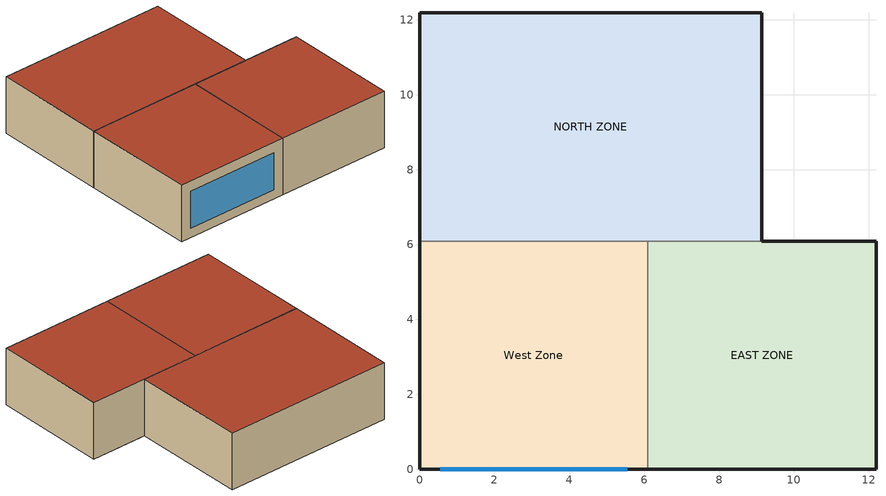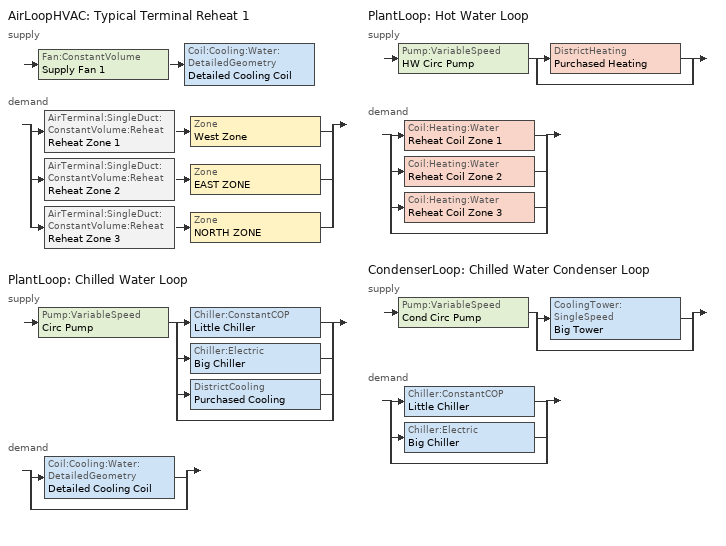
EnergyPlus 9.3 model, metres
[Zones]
West Zone
 floor adiabatic (FLOOR SLAB 8 IN): 0,0 0,6.1 6.1,6.1 6.1,0 z0
 wall outside (EXTWALL80): 0,6.1 0,0 6.1,0 z0:3.05
 wall to NORTH ZONE (PARTITION06): 6.1,6.1 0,6.1 z0:3.05
 wall to EAST ZONE (PARTITION06): 6.1,0 6.1,6.1 z0:3.05
 window (WIN-CON-LIGHT): 0.55,0 5.55,0 z0.5:2.5
 roof outside (ROOF34): 0,6.1 0,0 6.1,0 6.1,6.1 z3.05
EAST ZONE
 floor adiabatic (FLOOR SLAB 8 IN): 6.1,0 6.1,6.1 12.19,6.1 12.19,0 z0
 wall outside (EXTWALL80): 6.1,0 12.19,0 12.19,6.1 9.14,6.1 z0:3.05
 wall to NORTH ZONE (PARTITION06): 9.14,6.1 6.1,6.1 z0:3.05
 roof outside (ROOF34): 6.1,6.1 6.1,0 12.19,0 12.19,6.1 z3.05
NORTH ZONE
 floor adiabatic (FLOOR SLAB 8 IN): 0,6.1 0,12.19 9.14,12.19 9.14,6.1 z0
 wall outside (EXTWALL80): 9.14,6.1 9.14,12.19 0,12.19 0,6.1 z0:3.05
 roof outside (ROOF34): 0,12.19 0,6.1 9.14,6.1 9.14,12.19 z3.05
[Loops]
AirLoopHVAC 'Typical Terminal Reheat 1'
 supply: Fan:ConstantVolume 'Supply Fan 1' > Coil:Cooling:Water:DetailedGeometry 'Detailed Cooling Coil'
 demand: split
  | AirTerminal:SingleDuct:ConstantVolume:Reheat 'Reheat Zone 1' > Zone 'West Zone'
  | AirTerminal:SingleDuct:ConstantVolume:Reheat 'Reheat Zone 2' > Zone 'EAST ZONE'
  | AirTerminal:SingleDuct:ConstantVolume:Reheat 'Reheat Zone 3' > Zone 'NORTH ZONE'
PlantLoop 'Chilled Water Loop'
 supply: Pump:VariableSpeed 'Circ Pump' > split
  | Chiller:ConstantCOP 'Little Chiller'
  | Chiller:Electric 'Big Chiller'
  | DistrictCooling 'Purchased Cooling'
  | bypass
 demand: split
  | Coil:Cooling:Water:DetailedGeometry 'Detailed Cooling Coil'
  | bypass
PlantLoop 'Hot Water Loop'
 supply: Pump:VariableSpeed 'HW Circ Pump' > split
  | DistrictHeating 'Purchased Heating'
  | bypass
 demand: split
  | Coil:Heating:Water 'Reheat Coil Zone 1'
  | Coil:Heating:Water 'Reheat Coil Zone 2'
  | Coil:Heating:Water 'Reheat Coil Zone 3'
  | bypass
CondenserLoop 'Chilled Water Condenser Loop'
 supply: Pump:VariableSpeed 'Cond Circ Pump' > split
  | CoolingTower:SingleSpeed 'Big Tower'
  | bypass
 demand: split
  | Chiller:ConstantCOP 'Little Chiller'
  | Chiller:Electric 'Big Chiller'
  | bypass
[Building]
NONE: North axis=0; Terrain=Suburbs; Loads convergence tolerance value=0.04; Temperature convergence tolerance value=0.4; Solar distribution=FullInteriorAndExterior; Maximum number of warmup days=25; Minimum number of warmup days=6
[Site:Location]
CHICAGO_IL_USA TMY2-94846: Latitude=42; Longitude=-87.88; Time zone=-6; Elevation=190
[SizingPeriod:DesignDay] Day of month=21; Humidity condition type=Wetbulb; Barometric pressure=99063; Rain indicator=No; Snow indicator=No; Daylight saving time indicator=No; Solar model indicator=ASHRAEClearSky
Name | Month | Day type | Maximum dry bulb temperature | Daily dry bulb temperature range | Wetbulb or dewpoint at maximum dry bulb | Wind speed | Wind direction | Sky clearness
CHICAGO_IL_USA Annual Heating 99% Design Conditions DB | 1 | WinterDesignDay | -17.3 | 0 | -17.3 | 4.9 | 270 | 0
CHICAGO_IL_USA Annual Cooling 1% Design Conditions DB/MCWB | 7 | SummerDesignDay | 31.5 | 10.7 | 23 | 5.3 | 230 | 1
[Site:GroundTemperature:BuildingSurface]
20.03, 20.03, 20.13, 20.3, 20.43, 20.52, 20.62, 20.77, 20.78, 20.55, 20.44, 20.2
[Material] Thermal absorptance=0.9
Name | Roughness | Thickness | Conductivity | Density | Specific heat | Solar absorptance | Visible absorptance
A1 - 1 IN STUCCO | Smooth | 0.0253898 | 0.691831 | 1858.142 | 836.8 | 0.92 | 0.92
C4 - 4 IN COMMON BRICK | Rough | 0.101498 | 0.726422 | 1922.216 | 836.8 | 0.76 | 0.76
E1 - 3 / 4 IN PLASTER OR GYP BOARD | Smooth | 0.01905 | 0.726422 | 1601.846 | 836.8 | 0.92 | 0.92
C6 - 8 IN CLAY TILE | Smooth | 0.203302 | 0.570761 | 1121.292 | 836.8 | 0.82 | 0.82
C10 - 8 IN HW CONCRETE | MediumRough | 0.203302 | 1.729577 | 2242.585 | 836.8 | 0.65 | 0.65
E2 - 1 / 2 IN SLAG OR STONE | Rough | 0.0127102 | 1.435549 | 881.0155 | 1673.6 | 0.55 | 0.55
E3 - 3 / 8 IN FELT AND MEMBRANE | Rough | 0.00954024 | 0.190253 | 1121.292 | 1673.6 | 0.75 | 0.75
B5 - 1 IN DENSE INSULATION | VeryRough | 0.0253898 | 0.0432394 | 91.30524 | 836.8 | 0.5 | 0.5
C12 - 2 IN HW CONCRETE | MediumRough | 0.0509016 | 1.729577 | 2242.585 | 836.8 | 0.65 | 0.65
[WindowMaterial:Glazing]
WIN-LAY-GLASS-LIGHT: Optical data type=SpectralAverage; Thickness=0.003; Solar transmittance at normal incidence=0.9; Front side solar reflectance at normal incidence=0.031; Back side solar reflectance at normal incidence=0.031; Visible transmittance at normal incidence=0.9; Front side visible reflectance at normal incidence=0.05; Back side visible reflectance at normal incidence=0.05; Infrared transmittance at normal incidence=0; Front side infrared hemispherical emissivity=0.84; Back side infrared hemispherical emissivity=0.84; Conductivity=0.9
[Construction]
EXTWALL80: A1 - 1 IN STUCCO, C4 - 4 IN COMMON BRICK, E1 - 3 / 4 IN PLASTER OR GYP BOARD
PARTITION06: E1 - 3 / 4 IN PLASTER OR GYP BOARD, C6 - 8 IN CLAY TILE, E1 - 3 / 4 IN PLASTER OR GYP BOARD
FLOOR SLAB 8 IN: C10 - 8 IN HW CONCRETE
ROOF34: E2 - 1 / 2 IN SLAG OR STONE, E3 - 3 / 8 IN FELT AND MEMBRANE, B5 - 1 IN DENSE INSULATION, C12 - 2 IN HW CONCRETE
WIN-CON-LIGHT: WIN-LAY-GLASS-LIGHT
[Zone] Type=1; Multiplier=1; Ceiling height=autocalculate; Volume=autocalculate
West Zone; EAST ZONE; NORTH ZONE
[People] Number of people schedule=BLDG Sch   1; Number of people calculation method=people; Fraction radiant=0.3; Activity level schedule=Activity Sch; Carbon dioxide generation rate=3.82e-08; Mean radiant temperature calculation type=zoneaveraged; Work efficiency schedule=Work Eff Sch; Clothing insulation calculation method=ClothingInsulationSchedule; Clothing insulation schedule=Clothing Sch; Air velocity schedule=Air Velo Sch; Thermal comfort model 1 type=FANGER
Name | Zone or zonelist | Number of people
West Zone | West Zone | 3
EAST ZONE | EAST ZONE | 3
NORTH ZONE | NORTH ZONE | 4
[Lights] Schedule=BLDG Sch   3; Design level calculation method=LightingLevel; Return air fraction=0; Fraction radiant=0.2; Fraction visible=0.2; Fraction replaceable=0; End use subcategory=GeneralLights
Name | Zone or zonelist | Lighting level
EAST ZONE Lights 1 | EAST ZONE | 1464.375
NORTH ZONE Lights 1 | NORTH ZONE | 878.6252
[ElectricEquipment] Schedule=BLDG Sch   2; Design level calculation method=EquipmentLevel; Fraction latent=0; Fraction radiant=0.3; Fraction lost=0
Name | Zone or zonelist | Design level
West Zone ElecEq 1 | West Zone | 2928.751
EAST ZONE ElecEq 1 | EAST ZONE | 1464.375
NORTH ZONE ElecEq 1 | NORTH ZONE | 2928.751
[PlantLoop] Fluid type=Water; Minimum loop flow rate=0; Plant loop volume=autocalculate; Load distribution scheme=Optimal
Name | Plant equipment operation scheme | Maximum loop temperature | Minimum loop temperature | Maximum loop flow rate
Chilled Water Loop | CW Loop Operation | 98 | 1 | 0.0011
Hot Water Loop | Hot Loop Operation | 100 | 10 | 0.0043
[CondenserLoop]
Chilled Water Condenser Loop: Fluid type=Water; Condenser equipment operation scheme=Tower Loop Operation; Maximum loop temperature=80; Minimum loop temperature=10; Maximum loop flow rate=0.0011; Minimum loop flow rate=0; Condenser loop volume=autocalculate; Load distribution scheme=SequentialLoad
[SetpointManager:FollowOutdoorAirTemperature]
MyCondenserControl: Control variable=Temperature; Reference temperature type=OutdoorAirWetBulb; Offset temperature difference=0; Maximum setpoint temperature=80; Minimum setpoint temperature=10; Setpoint node or nodelist=Condenser Supply Outlet Node
[PlantEquipmentOperationSchemes]
Name | Control scheme 1 | Control scheme 1 schedule | Control scheme 2 | Control scheme 2 schedule
CW Loop Operation | Peak Operation | On Peak | Off Peak Operation | Off Peak
Hot Loop Operation | Purchased Only | ON
[CondenserEquipmentOperationSchemes]
Tower Loop Operation: Control scheme 1=Year Round Tower Operation; Control scheme 1 schedule=ON
[PlantEquipmentOperation:CoolingLoad] Load range 1 lower limit=0
Name | Load range 1 upper limit | Range 1 equipment list | Load range 2 lower limit | Load range 2 upper limit | Range 2 equipment list | Load range 3 lower limit | Load range 3 upper limit | Range 3 equipment list
Peak Operation | 70000 | Chiller Plant | 70000 | 245000 | Chiller Plant and Purchased | 245000 | 500000 | Purchased Only
Off Peak Operation | 900000 | All Chillers
Year Round Tower Operation | 90000000 | All Towers
[PlantEquipmentOperation:HeatingLoad]
Purchased Only: Load range 1 lower limit=0; Load range 1 upper limit=1000000; Range 1 equipment list=heating plant
[PlantEquipmentList]
Chiller Plant: Chiller:ConstantCOP, Little Chiller
Chiller Plant and Purchased: Chiller:Electric, Big Chiller, DistrictCooling, Purchased Cooling
Purchased Only: DistrictCooling, Purchased Cooling
All Chillers: Chiller:Electric, Big Chiller, Chiller:ConstantCOP, Little Chiller
heating plant: DistrictHeating, Purchased Heating
[CondenserEquipmentList]
All Towers: CoolingTower:SingleSpeed, Big Tower
[AirLoopHVAC]
Typical Terminal Reheat 1: Design supply air flow rate=1.3
[AvailabilityManager:Scheduled]
Reheat System 1 Avail: Schedule=FanAndCoilAvailSched
[SetpointManager:Scheduled] Control variable=Temperature
Name | Schedule | Setpoint node or nodelist
Chilled Water Loop Setpoint Manager | CW Loop Temp Schedule | Chilled Water Loop Setpoint Node List
Hot Water Loop Setpoint Manager | HW Loop Temp Schedule | Hot Water Loop Setpoint Node List
Supply Air Temp Manager | Seasonal Reset Supply Air Temp Sch | Supply Air Temp Nodes
Big Chiller Setpoint Manager | CW Loop Temp Schedule | Big Chiller Outlet Node
Little Chiller Setpoint Manager | CW Loop Temp Schedule | Little Chiller Outlet Node
[Controller:WaterCoil]
Main Cooling Coil Controller: Control variable=Temperature; Action=Reverse; Actuator variable=FLOW; Controller convergence tolerance=0.1; Maximum actuated flow=0.0011; Minimum actuated flow=0
[Zone equipment]
West Zone: Reheat Zone 1
EAST ZONE: Reheat Zone 2
NORTH ZONE: Reheat Zone 3
[AirTerminal:SingleDuct:ConstantVolume:Reheat] Availability schedule=FanAndCoilAvailSched; Minimum hot water or steam flow rate=0; Convergence tolerance=0.001
Name | Maximum air flow rate | Reheat coil | Maximum hot water or steam flow rate
Reheat Zone 1 | 0.47 | Reheat Coil Zone 1 | 0.0013
Reheat Zone 2 | 0.36 | Reheat Coil Zone 2 | 0.0012
Reheat Zone 3 | 0.47 | Reheat Coil Zone 3 | 0.0013
[ZoneControl:Thermostat] Control type schedule=Zone Control Type Sched; Control 1=Heating Setpoint with SB; Control 2=Cooling Setpoint with SB
Name | Zone or zonelist
Zone 1 Thermostat | West Zone
Zone 2 Thermostat | EAST ZONE
Zone 3 Thermostat | NORTH ZONE
[ThermostatSetpoint:SingleHeating]
Heating Setpoint with SB: Setpoint temperature schedule=Heating Setpoints
[ThermostatSetpoint:SingleCooling]
Cooling Setpoint with SB: Setpoint temperature schedule=Cooling Setpoints
[Chiller:Electric]
Big Chiller: Condenser type=WaterCooled; Nominal capacity=45000; Nominal cop=2.75; Minimum part load ratio=0.15; Maximum part load ratio=1; Optimum part load ratio=0.65; Design condenser inlet temperature=29.44; Temperature rise coefficient=2.682759; Design chilled water outlet temperature=6.667; Design chilled water flow rate=0.0011; Design condenser fluid flow rate=0.0005; Chilled water outlet temperature lower limit=5; Chiller flow mode=LeavingSetpointModulated; Coefficient 1 of capacity ratio curve=0.944836; Coefficient 1 of power ratio curve=1.907846; Coefficient 1 of full load ratio curve=0.03303; Coefficient 2 of capacity ratio curve=-0.0570088; Coefficient 2 of power ratio curve=-1.20499; Coefficient 2 of full load ratio curve=0.6852; Coefficient 3 of capacity ratio curve=-0.00185486; Coefficient 3 of power ratio curve=0.263462; Coefficient 3 of full load ratio curve=0.2818
[Chiller:ConstantCOP]
Little Chiller: Nominal capacity=25000; Nominal cop=2.5; Design chilled water flow rate=0.0011; Design condenser water flow rate=0.0011; Condenser type=WaterCooled; Chiller flow mode=LeavingSetpointModulated
[DistrictCooling]
Purchased Cooling: Nominal capacity=680000
[DistrictHeating]
Purchased Heating: Nominal capacity=1000000
[CoolingTower:SingleSpeed]
Big Tower: Design water flow rate=0.0011; Design air flow rate=16; Design fan power=1000; Design u factor times area value=1750; Free convection regime air flow rate=0; Free convection regime u factor times area value=0; Performance input method=UFactorTimesAreaAndDesignWaterFlowRate
[Pump:VariableSpeed] Design pump head=300000; Motor efficiency=0.87; Fraction of motor inefficiencies to fluid stream=0; Design minimum flow rate=0; Pump control type=INTERMITTENT; Coefficient 1 of the part load performance curve=0; Coefficient 2 of the part load performance curve=1; Coefficient 3 of the part load performance curve=0; Coefficient 4 of the part load performance curve=0
Name | Design maximum flow rate | Design power consumption
Circ Pump; Cond Circ Pump | 0.0011 | 500
HW Circ Pump | 0.0043 | 2000
[Coil:Heating:Water] Availability schedule=FanAndCoilAvailSched; U factor times area value=400; Performance input method=UFactorTimesAreaAndDesignWaterFlowRate; Rated capacity=autosize; Rated inlet water temperature=82.2; Rated inlet air temperature=16.6; Rated outlet water temperature=71.1; Rated outlet air temperature=32.2
Name | Maximum water flow rate
Reheat Coil Zone 1 | 0.0013
Reheat Coil Zone 2 | 0.0012
Reheat Coil Zone 3 | 0.0018
[Coil:Cooling:Water:DetailedGeometry]
Detailed Cooling Coil: Availability schedule=CoolingCoilAvailSched; Maximum water flow rate=0.0011; Tube outside surface area=6.23816; Total tube inside area=6.20007; Fin surface area=101.716; Minimum airflow area=0.810606; Coil depth=0.165098; Fin diameter=0.435072; Fin thickness=0.00149998; Tube inside diameter=0.01445; Tube outside diameter=0.0158798; Tube thermal conductivity=385.765; Fin thermal conductivity=203.883; Fin spacing=0.00181429; Tube depth spacing=0.0258998; Number of tube rows=6; Number of tubes per row=16
[Fan:ConstantVolume]
Supply Fan 1: Availability schedule=FanAndCoilAvailSched; Fan total efficiency=0.7; Pressure rise=600; Maximum flow rate=1.3; Motor efficiency=0.9; Motor in airstream fraction=1
[ElectricLoadCenter:Distribution]
Electric Load Center: Generator list=Backup Generators; Generator operation scheme type=DemandLimit; Generator demand limit scheme purchased electric demand limit=10000; Electrical buss type=AlternatingCurrent
[ElectricLoadCenter:Generators]
Backup Generators: Generator name 1=Cat Diesel; Generator object type 1=Generator:InternalCombustionEngine; Generator rated electric power output 1=50000; Generator availability schedule name 1=ON PEAK GENERATOR SCHEDULE; Generator name 2=Solar Turbine; Generator object type 2=Generator:CombustionTurbine; Generator rated electric power output 2=30000; Generator availability schedule name 2=OFF PEAK GENERATOR SCHEDULE; Generator name 3=Capstone C65; Generator object type 3=GENERATOR:MICROTURBINE; Generator rated electric power output 3=65000; Generator availability schedule name 3=MID PEAK GENERATOR SCHEDULE; Generator rated thermal to electrical power ratio 3=None
[Generator:InternalCombustionEngine]
Cat Diesel: Rated power output=50000; Minimum part load ratio=0.15; Maximum part load ratio=1; Optimum part load ratio=0.65; Shaft power curve=BG Shaft Power Curve; Jacket heat recovery curve=BG Recovery Jacket Heat Curve; Lube heat recovery curve=BG Recovery Lube Heat Curve; Total exhaust energy curve=BG Total Exhaust Energy Curve; Exhaust temperature curve=BG Exhaust Temperature Curve; Maximum exhaust flow per unit of power output=6.3e-07; Design minimum exhaust temperature=150; Fuel higher heating value=45500; Design heat recovery water flow rate=0; Fuel type=Diesel; Coefficient 1 of u factor times area curve=0.00952329; Coefficient 2 of u factor times area curve=0.9
[Generator:CombustionTurbine]
Solar Turbine: Rated power output=30000; Minimum part load ratio=0.15; Maximum part load ratio=1; Optimum part load ratio=0.65; Part load based fuel input curve=BG PL Based Fuel Input Curve; Temperature based fuel input curve=BG Temp Based Fuel Input Curve; Exhaust flow curve=BG Exhaust Flow Curve; Part load based exhaust temperature curve=BG PL Based Exhaust Temp Curve; Temperature based exhaust temperature curve=BG Temp Based Exhaust Temp Curve; Heat recovery lube energy curve=BG Tur Recovery Lube Heat Curve; Maximum exhaust flow per unit of power output=5.04e-06; Design minimum exhaust temperature=150; Design air inlet temperature=25; Fuel higher heating value=43500; Design heat recovery water flow rate=0; Fuel type=NaturalGas; Coefficient 1 of u factor times area curve=0.0190704; Coefficient 2 of u factor times area curve=0.9
[Generator:MicroTurbine]
Capstone C65: Reference electrical power output=65000; Minimum full load electrical power output=29900; Maximum full load electrical power output=65000; Reference electrical efficiency using lower heating value=0.29; Reference combustion air inlet temperature=15; Reference combustion air inlet humidity ratio=0.00638; Reference elevation=0; Electrical power function of temperature and elevation curve=Capstone C65 Power_vs_Temp_Elev; Electrical efficiency function of temperature curve=Capstone C65 Efficiency_vs_Temp; Electrical efficiency function of part load ratio curve=Capstone C65 Efficiency_vs_PLR; Fuel type=NaturalGas; Fuel higher heating value=50000; Fuel lower heating value=45450; Standby power=300; Ancillary power=4500
[Schedule:Compact]
ACTIVITY SCH: Through: 12/31, For: AllDays, Until: 24:00, 131.8
WORK EFF SCH: Through: 12/31, For: AllDays, Until: 24:00, 0
CLOTHING SCH; ON: Through: 12/31, For: AllDays, Until: 24:00, 1
AIR VELO SCH: Through: 12/31, For: AllDays, Until: 24:00, 0.14
BLDG SCH   1: Through: 12/31, For: Weekdays, Until: 6:00, 0, Until: 7:00, 0.1, Until: 8:00, 0.5, Until: 12:00, 1, Until: 13:00, 0.5, Until: 16:00, 1, Until: 17:00, 0.5, Until: 18:00, 0.1, Until: 24:00, 0, For: Weekends Holiday, Until: 24:00, 0, For: SummerDesignDay, Until: 6:00, 0, Until: 7:00, 0.1, Until: 8:00, 0.5, Until: 12:00, 1, Until: 13:00, 0.5, Until: 16:00, 1, Until: 17:00, 0.5, Until: 18:00, 0.1, Until: 24:00, 0, For: WinterDesignDay CustomDay1 CustomDay2, Until: 24:00, 0
BLDG SCH   2: Through: 12/31, For: Weekdays, Until: 8:00, 0, Until: 18:00, 1, Until: 24:00, 0, For: Weekends Holiday, Until: 24:00, 0, For: SummerDesignDay, Until: 8:00, 0, Until: 18:00, 1, Until: 24:00, 0, For: WinterDesignDay CustomDay1 CustomDay2, Until: 24:00, 0
BLDG SCH   3: Through: 12/31, For: Weekdays, Until: 6:00, 0.05, Until: 7:00, 0.2, Until: 17:00, 1, Until: 18:00, 0.5, Until: 24:00, 0.05, For: Weekends Holiday, Until: 24:00, 0.05, For: SummerDesignDay, Until: 6:00, 0.05, Until: 7:00, 0.2, Until: 17:00, 1, Until: 18:00, 0.5, Until: 24:00, 0.05, For: WinterDesignDay CustomDay1 CustomDay2, Until: 24:00, 0.05
ON PEAK: Through: 12/31, For: AllDays, Until: 9:00, 0, Until: 18:00, 1, Until: 24:00, 0
OFF PEAK; OFF PEAK GENERATOR SCHEDULE: Through: 12/31, For: AllDays, Until: 9:00, 1, Until: 18:00, 0, Until: 24:00, 1
SEASONAL RESET SUPPLY AIR TEMP SCH: Through: 3/31, For: AllDays, Until: 24:00, 16, Through: 9/30, For: AllDays, Until: 24:00, 13, Through: 12/31, For: AllDays, Until: 24:00, 16
CW LOOP TEMP SCHEDULE: Through: 12/31, For: AllDays, Until: 24:00, 6.67
HW LOOP TEMP SCHEDULE: Through: 12/31, For: AllDays, Until: 24:00, 60
FANANDCOILAVAILSCHED: Through: 3/31, For: AllDays, Until: 24:00, 1, Through: 9/30, For: Weekdays, Until: 7:00, 0, Until: 17:00, 1, Until: 24:00, 0, For: Weekends Holiday, Until: 24:00, 0, For: SummerDesignDay WinterDesignDay, Until: 7:00, 0, Until: 17:00, 1, Until: 24:00, 0, For: CustomDay1 CustomDay2, Until: 24:00, 0, Through: 12/31, For: AllDays, Until: 24:00, 1
COOLINGCOILAVAILSCHED: Through: 3/31, For: AllDays, Until: 24:00, 0, Through: 9/30, For: Weekdays, Until: 7:00, 0, Until: 17:00, 1, Until: 24:00, 0, For: Weekends Holiday, Until: 24:00, 0, For: SummerDesignDay WinterDesignDay, Until: 7:00, 0, Until: 17:00, 1, Until: 24:00, 0, For: CustomDay1 CustomDay2, Until: 24:00, 0, Through: 12/31, For: AllDays, Until: 24:00, 0
HEATING SETPOINTS: Through: 12/31, For: AllDays, Until: 7:00, 15, Until: 17:00, 20, Until: 24:00, 15
COOLING SETPOINTS: Through: 12/31, For: AllDays, Until: 7:00, 30, Until: 17:00, 24, Until: 24:00, 30
ZONE CONTROL TYPE SCHED: Through: 3/31, For: AllDays, Until: 24:00, 1, Through: 9/30, For: AllDays, Until: 24:00, 2, Through: 12/31, For: AllDays, Until: 24:00, 1
ON PEAK GENERATOR SCHEDULE: Through: 12/31, For: AllDays, Until: 14:00, 0, Until: 18:00, 1, Until: 24:00, 0
MID PEAK GENERATOR SCHEDULE: Through: 12/31, For: AllDays, Until: 9:00, 0, Until: 14:00, 1, Until: 24:00, 0
[Curve:Biquadratic]
Capstone C65 Power_vs_Temp_Elev: Minimum value of x=-17.8; Maximum value of x=50; Minimum value of y=0; Maximum value of y=3050; Input unit type for x=Temperature; Input unit type for y=Distance; Output unit type=Dimensionless; Coefficient1 constant=1.20277; Coefficient2 x=-0.0096713; Coefficient3 x 2=-4.86079e-06; Coefficient4 y=-0.000154239; Coefficient5 y 2=9.11142e-09; Coefficient6 x y=8.79789e-07
[Curve:Cubic]
Name | Minimum value of x | Maximum value of x | Input unit type for x | Output unit type | Coefficient1 constant | Coefficient2 x | Coefficient3 x 2 | Coefficient4 x 3
Capstone C65 Efficiency_vs_Temp | -20 | 50 | Temperature | Dimensionless | 1.04022 | -0.0017314 | -6.49704e-05 | 5.13317e-07
Capstone C65 Efficiency_vs_PLR | 0.03 | 1 |  |  | 0.21529 | 2.561463 | -3.24613 | 1.497306
[Curve:Quadratic]
Name | Minimum value of x | Maximum value of x | Coefficient1 constant | Coefficient2 x | Coefficient3 x 2
BG Shaft Power Curve | 0 | 1 | 0.09755 | 0.6318 | -0.4165
BG Recovery Jacket Heat Curve | 0 | 1 | 0.25 | 0 | 0
BG Recovery Lube Heat Curve | 0 | 1 | 0.15 | 0 | 0
BG Total Exhaust Energy Curve | 0 | 1 | 0.1 | 0 | 0
BG Exhaust Temperature Curve | 0 | 1 | 425 | 0 | 0
BG PL Based Fuel Input Curve | 0 | 1 | 9.41 | -9.48 | 4.32
BG Temp Based Fuel Input Curve | -30 | 30 | 1.0044 | -0.0008 | 0
BG Exhaust Flow Curve | 0 | 1 | 0.05 | 0 | 0
BG PL Based Exhaust Temp Curve | 0 | 1 | 450 | 0 | 0
BG Temp Based Exhaust Temp Curve | -30 | 30 | 1.005 | 0.0018 | 0
BG Tur Recovery Lube Heat Curve | 0 | 1 | 0.223 | -0.4 | 0.2286
